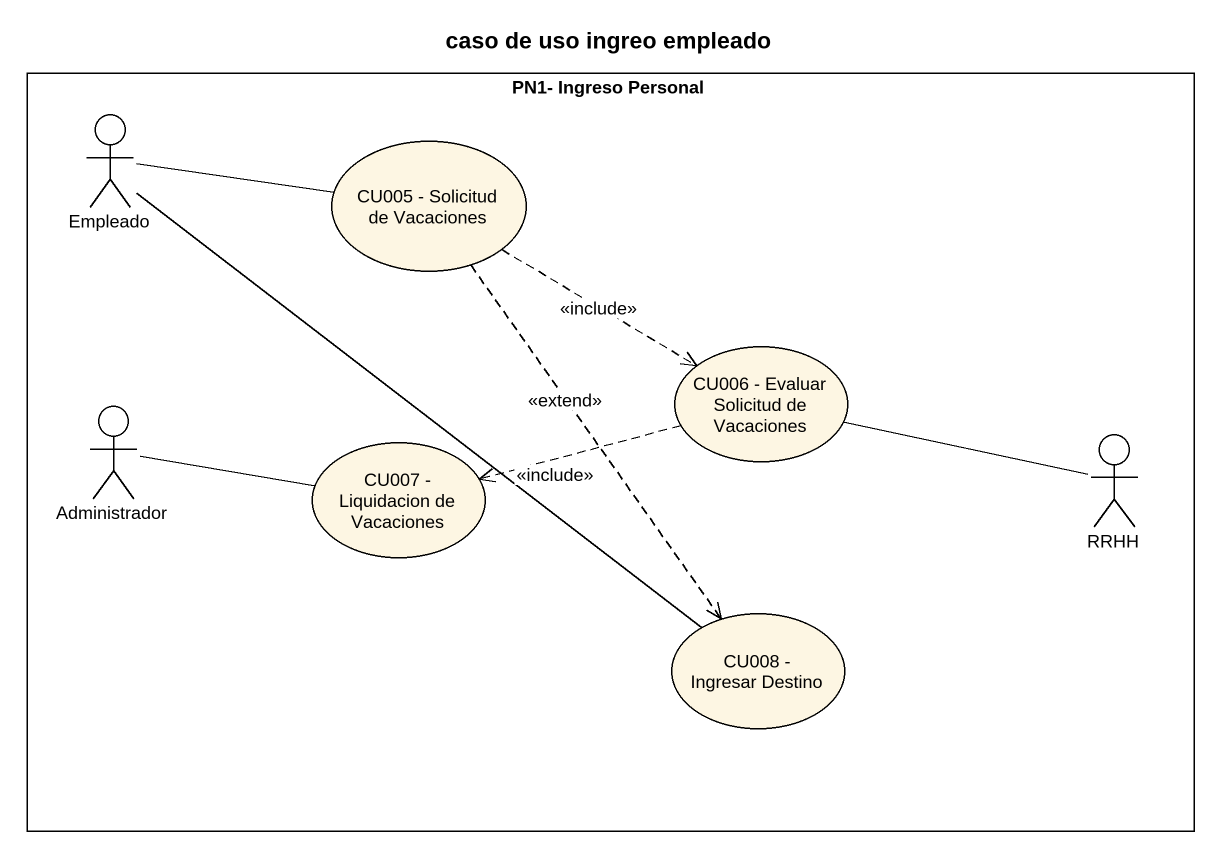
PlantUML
@startuml
title caso de uso ingreo empleado
rectangle "PN1- Ingreso Personal" as PN1_Ingreso_Personal {
  actor Empleado
  usecase "CU005 - Solicitud de Vacaciones" as CU005_Solicitud_de
  usecase "CU006 - Evaluar Solicitud de Vacaciones" as CU006_Evaluar_Solicitud_de
  actor Administrador
  usecase "CU007 - Liquidacion de Vacaciones" as CU007_Liquidacion_de
  actor RRHH
  usecase "CU008 - Ingresar Destino" as CU008_Ingresar_Destino
}
Empleado -right- CU005_Solicitud_de
Empleado -- CU008_Ingresar_Destino
CU005_Solicitud_de .right.> CU006_Evaluar_Solicitud_de : <<include>>
CU005_Solicitud_de ..> CU008_Ingresar_Destino : <<extend>>
CU006_Evaluar_Solicitud_de .left.> CU007_Liquidacion_de : <<include>>
Administrador -right- CU007_Liquidacion_de
RRHH -left- CU006_Evaluar_Solicitud_de
@enduml
